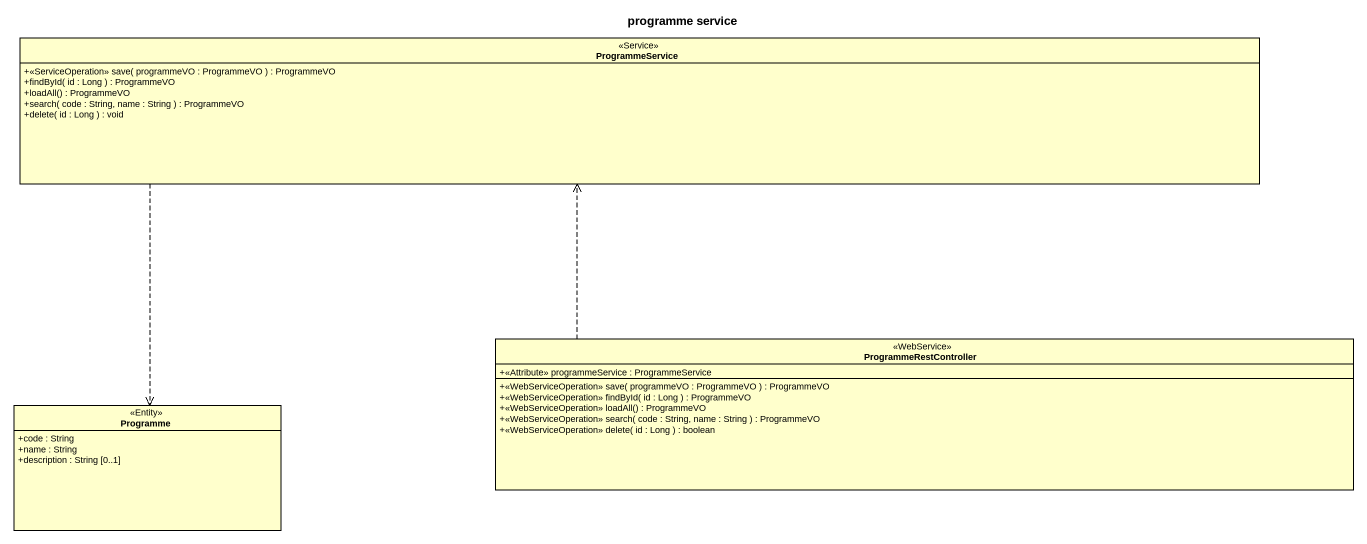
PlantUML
@startuml
title programme service
hide circle
hide empty members
skinparam classAttributeIconSize 0
class ProgrammeService <<Service>> {
  +<<ServiceOperation>> save( programmeVO : ProgrammeVO ) : ProgrammeVO
  +findById( id : Long ) : ProgrammeVO
  +loadAll() : ProgrammeVO
  +search( code : String, name : String ) : ProgrammeVO
  +delete( id : Long ) : void
}
class ProgrammeRestController <<WebService>> {
  +<<Attribute>> programmeService : ProgrammeService
  +<<WebServiceOperation>> save( programmeVO : ProgrammeVO ) : ProgrammeVO
  +<<WebServiceOperation>> findById( id : Long ) : ProgrammeVO
  +<<WebServiceOperation>> loadAll() : ProgrammeVO
  +<<WebServiceOperation>> search( code : String, name : String ) : ProgrammeVO
  +<<WebServiceOperation>> delete( id : Long ) : boolean
}
class Programme <<Entity>> {
  +code : String
  +name : String
  +description : String [0..1]
}
ProgrammeService ..> Programme
ProgrammeRestController .up.> ProgrammeService
@enduml
